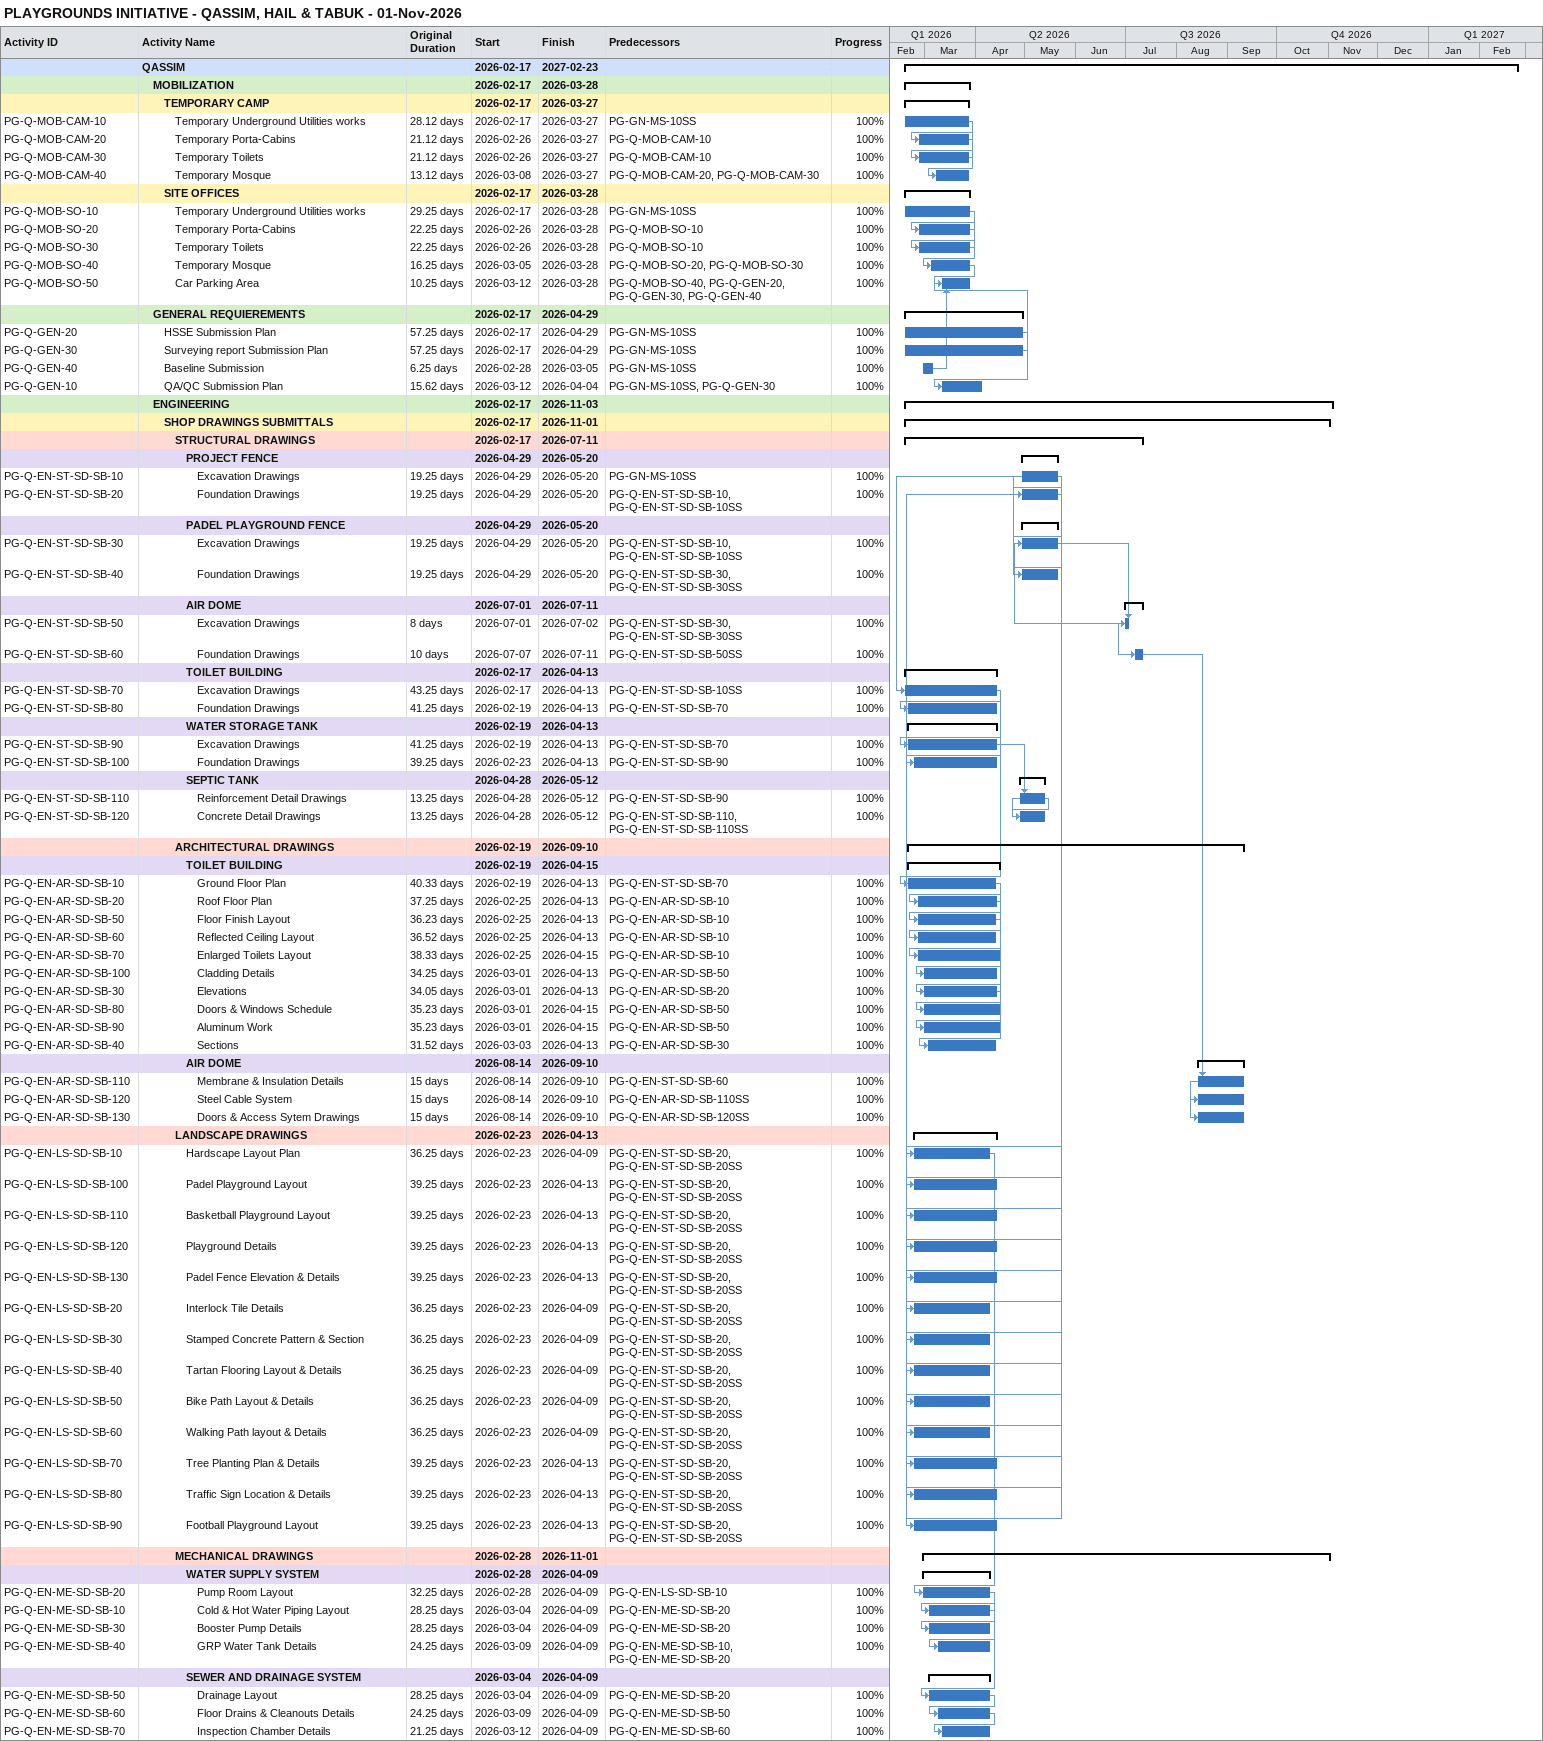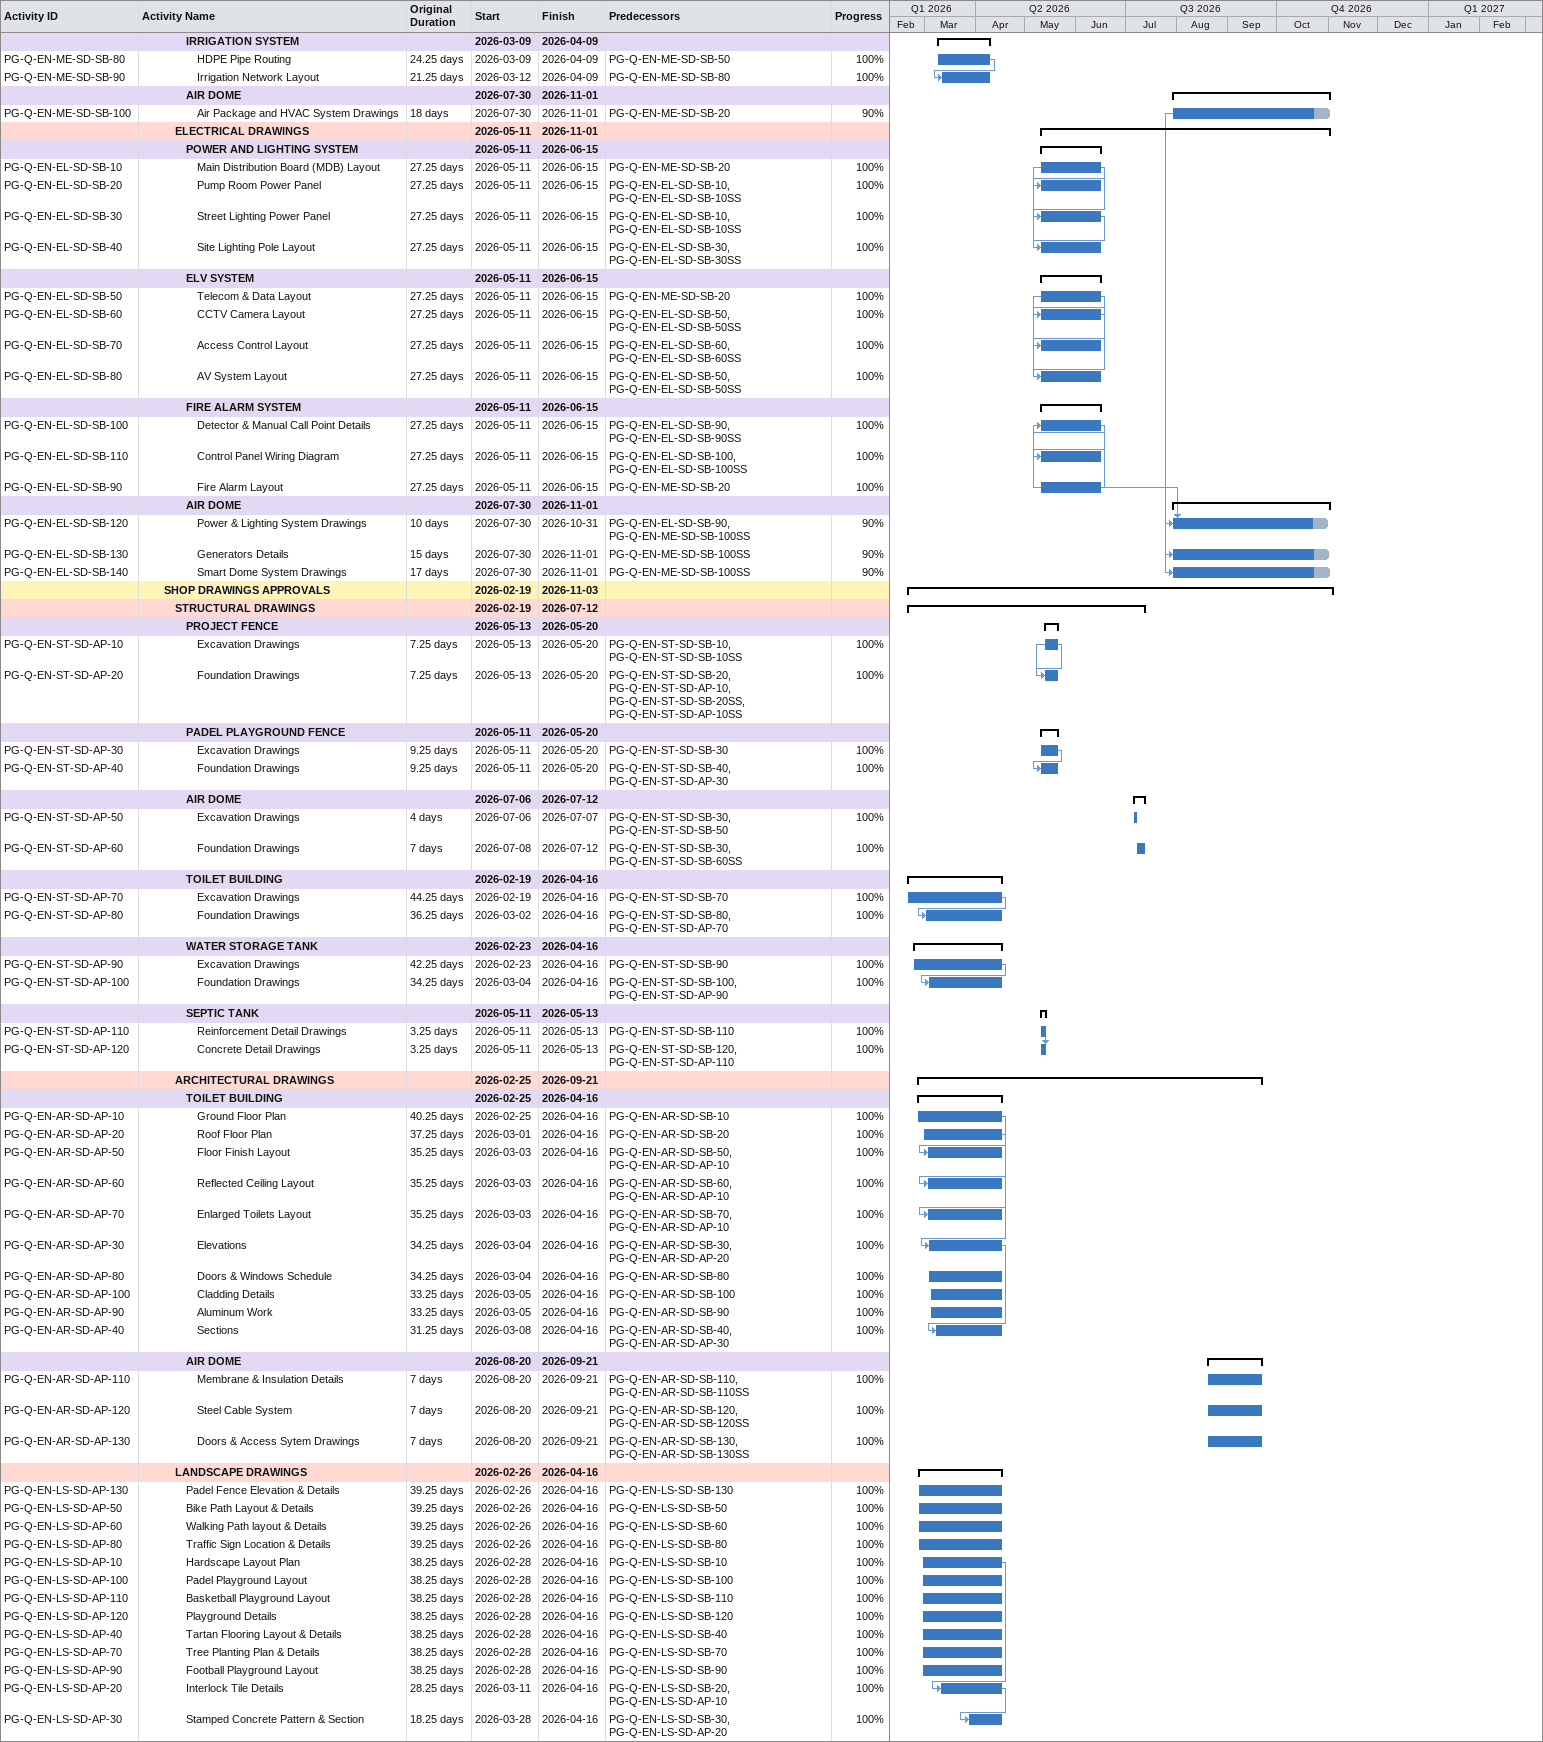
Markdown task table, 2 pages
PLAYGROUNDS INITIATIVE - QASSIM, HAIL & TABUK - 01-Nov-2026

| ID | Level | Task | Original duration | Start | Finish | Predecessors | % complete |
|---|---|---|---|---|---|---|---|
|  | 1 | **QASSIM** |  | 2026-02-17 | 2027-02-23 |  |  |
|  | 2 | **MOBILIZATION** |  | 2026-02-17 | 2026-03-28 |  |  |
|  | 3 | **TEMPORARY CAMP** |  | 2026-02-17 | 2026-03-27 |  |  |
| PG-Q-MOB-CAM-10 | 4 | Temporary Underground Utilities works | 28.12d | 2026-02-17 | 2026-03-27 | PG-GN-MS-10SS | 100 |
| PG-Q-MOB-CAM-20 | 4 | Temporary Porta-Cabins | 21.12d | 2026-02-26 | 2026-03-27 | PG-Q-MOB-CAM-10 | 100 |
| PG-Q-MOB-CAM-30 | 4 | Temporary Toilets | 21.12d | 2026-02-26 | 2026-03-27 | PG-Q-MOB-CAM-10 | 100 |
| PG-Q-MOB-CAM-40 | 4 | Temporary Mosque | 13.12d | 2026-03-08 | 2026-03-27 | PG-Q-MOB-CAM-20, PG-Q-MOB-CAM-30 | 100 |
|  | 3 | **SITE OFFICES** |  | 2026-02-17 | 2026-03-28 |  |  |
| PG-Q-MOB-SO-10 | 4 | Temporary Underground Utilities works | 29.25d | 2026-02-17 | 2026-03-28 | PG-GN-MS-10SS | 100 |
| PG-Q-MOB-SO-20 | 4 | Temporary Porta-Cabins | 22.25d | 2026-02-26 | 2026-03-28 | PG-Q-MOB-SO-10 | 100 |
| PG-Q-MOB-SO-30 | 4 | Temporary Toilets | 22.25d | 2026-02-26 | 2026-03-28 | PG-Q-MOB-SO-10 | 100 |
| PG-Q-MOB-SO-40 | 4 | Temporary Mosque | 16.25d | 2026-03-05 | 2026-03-28 | PG-Q-MOB-SO-20, PG-Q-MOB-SO-30 | 100 |
| PG-Q-MOB-SO-50 | 4 | Car Parking Area | 10.25d | 2026-03-12 | 2026-03-28 | PG-Q-MOB-SO-40, PG-Q-GEN-20, PG-Q-GEN-30, PG-Q-GEN-40 | 100 |
|  | 2 | **GENERAL REQUIEREMENTS** |  | 2026-02-17 | 2026-04-29 |  |  |
| PG-Q-GEN-20 | 3 | HSSE Submission Plan | 57.25d | 2026-02-17 | 2026-04-29 | PG-GN-MS-10SS | 100 |
| PG-Q-GEN-30 | 3 | Surveying report Submission Plan | 57.25d | 2026-02-17 | 2026-04-29 | PG-GN-MS-10SS | 100 |
| PG-Q-GEN-40 | 3 | Baseline Submission | 6.25d | 2026-02-28 | 2026-03-05 | PG-GN-MS-10SS | 100 |
| PG-Q-GEN-10 | 3 | QA/QC Submission Plan | 15.62d | 2026-03-12 | 2026-04-04 | PG-GN-MS-10SS, PG-Q-GEN-30 | 100 |
|  | 2 | **ENGINEERING** |  | 2026-02-17 | 2026-11-03 |  |  |
|  | 3 | **SHOP DRAWINGS SUBMITTALS** |  | 2026-02-17 | 2026-11-01 |  |  |
|  | 4 | **STRUCTURAL DRAWINGS** |  | 2026-02-17 | 2026-07-11 |  |  |
|  | 5 | **PROJECT FENCE** |  | 2026-04-29 | 2026-05-20 |  |  |
| PG-Q-EN-ST-SD-SB-10 | 6 | Excavation Drawings | 19.25d | 2026-04-29 | 2026-05-20 | PG-GN-MS-10SS | 100 |
| PG-Q-EN-ST-SD-SB-20 | 6 | Foundation Drawings | 19.25d | 2026-04-29 | 2026-05-20 | PG-Q-EN-ST-SD-SB-10, PG-Q-EN-ST-SD-SB-10SS | 100 |
|  | 5 | **PADEL PLAYGROUND FENCE** |  | 2026-04-29 | 2026-05-20 |  |  |
| PG-Q-EN-ST-SD-SB-30 | 6 | Excavation Drawings | 19.25d | 2026-04-29 | 2026-05-20 | PG-Q-EN-ST-SD-SB-10, PG-Q-EN-ST-SD-SB-10SS | 100 |
| PG-Q-EN-ST-SD-SB-40 | 6 | Foundation Drawings | 19.25d | 2026-04-29 | 2026-05-20 | PG-Q-EN-ST-SD-SB-30, PG-Q-EN-ST-SD-SB-30SS | 100 |
|  | 5 | **AIR DOME** |  | 2026-07-01 | 2026-07-11 |  |  |
| PG-Q-EN-ST-SD-SB-50 | 6 | Excavation Drawings | 8d | 2026-07-01 | 2026-07-02 | PG-Q-EN-ST-SD-SB-30, PG-Q-EN-ST-SD-SB-30SS | 100 |
| PG-Q-EN-ST-SD-SB-60 | 6 | Foundation Drawings | 10d | 2026-07-07 | 2026-07-11 | PG-Q-EN-ST-SD-SB-50SS | 100 |
|  | 5 | **TOILET BUILDING** |  | 2026-02-17 | 2026-04-13 |  |  |
| PG-Q-EN-ST-SD-SB-70 | 6 | Excavation Drawings | 43.25d | 2026-02-17 | 2026-04-13 | PG-Q-EN-ST-SD-SB-10SS | 100 |
| PG-Q-EN-ST-SD-SB-80 | 6 | Foundation Drawings | 41.25d | 2026-02-19 | 2026-04-13 | PG-Q-EN-ST-SD-SB-70 | 100 |
|  | 5 | **WATER STORAGE TANK** |  | 2026-02-19 | 2026-04-13 |  |  |
| PG-Q-EN-ST-SD-SB-90 | 6 | Excavation Drawings | 41.25d | 2026-02-19 | 2026-04-13 | PG-Q-EN-ST-SD-SB-70 | 100 |
| PG-Q-EN-ST-SD-SB-100 | 6 | Foundation Drawings | 39.25d | 2026-02-23 | 2026-04-13 | PG-Q-EN-ST-SD-SB-90 | 100 |
|  | 5 | **SEPTIC TANK** |  | 2026-04-28 | 2026-05-12 |  |  |
| PG-Q-EN-ST-SD-SB-110 | 6 | Reinforcement Detail Drawings | 13.25d | 2026-04-28 | 2026-05-12 | PG-Q-EN-ST-SD-SB-90 | 100 |
| PG-Q-EN-ST-SD-SB-120 | 6 | Concrete Detail Drawings | 13.25d | 2026-04-28 | 2026-05-12 | PG-Q-EN-ST-SD-SB-110, PG-Q-EN-ST-SD-SB-110SS | 100 |
|  | 4 | **ARCHITECTURAL DRAWINGS** |  | 2026-02-19 | 2026-09-10 |  |  |
|  | 5 | **TOILET BUILDING** |  | 2026-02-19 | 2026-04-15 |  |  |
| PG-Q-EN-AR-SD-SB-10 | 6 | Ground Floor Plan | 40.33d | 2026-02-19 | 2026-04-13 | PG-Q-EN-ST-SD-SB-70 | 100 |
| PG-Q-EN-AR-SD-SB-20 | 6 | Roof Floor Plan | 37.25d | 2026-02-25 | 2026-04-13 | PG-Q-EN-AR-SD-SB-10 | 100 |
| PG-Q-EN-AR-SD-SB-50 | 6 | Floor Finish Layout | 36.23d | 2026-02-25 | 2026-04-13 | PG-Q-EN-AR-SD-SB-10 | 100 |
| PG-Q-EN-AR-SD-SB-60 | 6 | Reflected Ceiling Layout | 36.52d | 2026-02-25 | 2026-04-13 | PG-Q-EN-AR-SD-SB-10 | 100 |
| PG-Q-EN-AR-SD-SB-70 | 6 | Enlarged Toilets Layout | 38.33d | 2026-02-25 | 2026-04-15 | PG-Q-EN-AR-SD-SB-10 | 100 |
| PG-Q-EN-AR-SD-SB-100 | 6 | Cladding Details | 34.25d | 2026-03-01 | 2026-04-13 | PG-Q-EN-AR-SD-SB-50 | 100 |
| PG-Q-EN-AR-SD-SB-30 | 6 | Elevations | 34.05d | 2026-03-01 | 2026-04-13 | PG-Q-EN-AR-SD-SB-20 | 100 |
| PG-Q-EN-AR-SD-SB-80 | 6 | Doors & Windows Schedule | 35.23d | 2026-03-01 | 2026-04-15 | PG-Q-EN-AR-SD-SB-50 | 100 |
| PG-Q-EN-AR-SD-SB-90 | 6 | Aluminum Work | 35.23d | 2026-03-01 | 2026-04-15 | PG-Q-EN-AR-SD-SB-50 | 100 |
| PG-Q-EN-AR-SD-SB-40 | 6 | Sections | 31.52d | 2026-03-03 | 2026-04-13 | PG-Q-EN-AR-SD-SB-30 | 100 |
|  | 5 | **AIR DOME** |  | 2026-08-14 | 2026-09-10 |  |  |
| PG-Q-EN-AR-SD-SB-110 | 6 | Membrane & Insulation Details | 15d | 2026-08-14 | 2026-09-10 | PG-Q-EN-ST-SD-SB-60 | 100 |
| PG-Q-EN-AR-SD-SB-120 | 6 | Steel Cable System | 15d | 2026-08-14 | 2026-09-10 | PG-Q-EN-AR-SD-SB-110SS | 100 |
| PG-Q-EN-AR-SD-SB-130 | 6 | Doors & Access Sytem Drawings | 15d | 2026-08-14 | 2026-09-10 | PG-Q-EN-AR-SD-SB-120SS | 100 |
|  | 4 | **LANDSCAPE DRAWINGS** |  | 2026-02-23 | 2026-04-13 |  |  |
| PG-Q-EN-LS-SD-SB-10 | 5 | Hardscape Layout Plan | 36.25d | 2026-02-23 | 2026-04-09 | PG-Q-EN-ST-SD-SB-20, PG-Q-EN-ST-SD-SB-20SS | 100 |
| PG-Q-EN-LS-SD-SB-100 | 5 | Padel Playground Layout | 39.25d | 2026-02-23 | 2026-04-13 | PG-Q-EN-ST-SD-SB-20, PG-Q-EN-ST-SD-SB-20SS | 100 |
| PG-Q-EN-LS-SD-SB-110 | 5 | Basketball Playground Layout | 39.25d | 2026-02-23 | 2026-04-13 | PG-Q-EN-ST-SD-SB-20, PG-Q-EN-ST-SD-SB-20SS | 100 |
| PG-Q-EN-LS-SD-SB-120 | 5 | Playground Details | 39.25d | 2026-02-23 | 2026-04-13 | PG-Q-EN-ST-SD-SB-20, PG-Q-EN-ST-SD-SB-20SS | 100 |
| PG-Q-EN-LS-SD-SB-130 | 5 | Padel Fence Elevation & Details | 39.25d | 2026-02-23 | 2026-04-13 | PG-Q-EN-ST-SD-SB-20, PG-Q-EN-ST-SD-SB-20SS | 100 |
| PG-Q-EN-LS-SD-SB-20 | 5 | Interlock Tile Details | 36.25d | 2026-02-23 | 2026-04-09 | PG-Q-EN-ST-SD-SB-20, PG-Q-EN-ST-SD-SB-20SS | 100 |
| PG-Q-EN-LS-SD-SB-30 | 5 | Stamped Concrete Pattern & Section | 36.25d | 2026-02-23 | 2026-04-09 | PG-Q-EN-ST-SD-SB-20, PG-Q-EN-ST-SD-SB-20SS | 100 |
| PG-Q-EN-LS-SD-SB-40 | 5 | Tartan Flooring Layout & Details | 36.25d | 2026-02-23 | 2026-04-09 | PG-Q-EN-ST-SD-SB-20, PG-Q-EN-ST-SD-SB-20SS | 100 |
| PG-Q-EN-LS-SD-SB-50 | 5 | Bike Path Layout & Details | 36.25d | 2026-02-23 | 2026-04-09 | PG-Q-EN-ST-SD-SB-20, PG-Q-EN-ST-SD-SB-20SS | 100 |
| PG-Q-EN-LS-SD-SB-60 | 5 | Walking Path layout & Details | 36.25d | 2026-02-23 | 2026-04-09 | PG-Q-EN-ST-SD-SB-20, PG-Q-EN-ST-SD-SB-20SS | 100 |
| PG-Q-EN-LS-SD-SB-70 | 5 | Tree Planting Plan & Details | 39.25d | 2026-02-23 | 2026-04-13 | PG-Q-EN-ST-SD-SB-20, PG-Q-EN-ST-SD-SB-20SS | 100 |
| PG-Q-EN-LS-SD-SB-80 | 5 | Traffic Sign Location & Details | 39.25d | 2026-02-23 | 2026-04-13 | PG-Q-EN-ST-SD-SB-20, PG-Q-EN-ST-SD-SB-20SS | 100 |
| PG-Q-EN-LS-SD-SB-90 | 5 | Football Playground Layout | 39.25d | 2026-02-23 | 2026-04-13 | PG-Q-EN-ST-SD-SB-20, PG-Q-EN-ST-SD-SB-20SS | 100 |
|  | 4 | **MECHANICAL DRAWINGS** |  | 2026-02-28 | 2026-11-01 |  |  |
|  | 5 | **WATER SUPPLY SYSTEM** |  | 2026-02-28 | 2026-04-09 |  |  |
| PG-Q-EN-ME-SD-SB-20 | 6 | Pump Room Layout | 32.25d | 2026-02-28 | 2026-04-09 | PG-Q-EN-LS-SD-SB-10 | 100 |
| PG-Q-EN-ME-SD-SB-10 | 6 | Cold & Hot Water Piping Layout | 28.25d | 2026-03-04 | 2026-04-09 | PG-Q-EN-ME-SD-SB-20 | 100 |
| PG-Q-EN-ME-SD-SB-30 | 6 | Booster Pump Details | 28.25d | 2026-03-04 | 2026-04-09 | PG-Q-EN-ME-SD-SB-20 | 100 |
| PG-Q-EN-ME-SD-SB-40 | 6 | GRP Water Tank Details | 24.25d | 2026-03-09 | 2026-04-09 | PG-Q-EN-ME-SD-SB-10, PG-Q-EN-ME-SD-SB-20 | 100 |
|  | 5 | **SEWER AND DRAINAGE SYSTEM** |  | 2026-03-04 | 2026-04-09 |  |  |
| PG-Q-EN-ME-SD-SB-50 | 6 | Drainage Layout | 28.25d | 2026-03-04 | 2026-04-09 | PG-Q-EN-ME-SD-SB-20 | 100 |
| PG-Q-EN-ME-SD-SB-60 | 6 | Floor Drains & Cleanouts Details | 24.25d | 2026-03-09 | 2026-04-09 | PG-Q-EN-ME-SD-SB-50 | 100 |
| PG-Q-EN-ME-SD-SB-70 | 6 | Inspection Chamber Details | 21.25d | 2026-03-12 | 2026-04-09 | PG-Q-EN-ME-SD-SB-60 | 100 |
|  | 5 | **IRRIGATION SYSTEM** |  | 2026-03-09 | 2026-04-09 |  |  |
| PG-Q-EN-ME-SD-SB-80 | 6 | HDPE Pipe Routing | 24.25d | 2026-03-09 | 2026-04-09 | PG-Q-EN-ME-SD-SB-50 | 100 |
| PG-Q-EN-ME-SD-SB-90 | 6 | Irrigation Network Layout | 21.25d | 2026-03-12 | 2026-04-09 | PG-Q-EN-ME-SD-SB-80 | 100 |
|  | 5 | **AIR DOME** |  | 2026-07-30 | 2026-11-01 |  |  |
| PG-Q-EN-ME-SD-SB-100 | 6 | Air Package and HVAC System Drawings | 18d | 2026-07-30 | 2026-11-01 | PG-Q-EN-ME-SD-SB-20 | 90 |
|  | 4 | **ELECTRICAL DRAWINGS** |  | 2026-05-11 | 2026-11-01 |  |  |
|  | 5 | **POWER AND LIGHTING SYSTEM** |  | 2026-05-11 | 2026-06-15 |  |  |
| PG-Q-EN-EL-SD-SB-10 | 6 | Main Distribution Board (MDB) Layout | 27.25d | 2026-05-11 | 2026-06-15 | PG-Q-EN-ME-SD-SB-20 | 100 |
| PG-Q-EN-EL-SD-SB-20 | 6 | Pump Room Power Panel | 27.25d | 2026-05-11 | 2026-06-15 | PG-Q-EN-EL-SD-SB-10, PG-Q-EN-EL-SD-SB-10SS | 100 |
| PG-Q-EN-EL-SD-SB-30 | 6 | Street Lighting Power Panel | 27.25d | 2026-05-11 | 2026-06-15 | PG-Q-EN-EL-SD-SB-10, PG-Q-EN-EL-SD-SB-10SS | 100 |
| PG-Q-EN-EL-SD-SB-40 | 6 | Site Lighting Pole Layout | 27.25d | 2026-05-11 | 2026-06-15 | PG-Q-EN-EL-SD-SB-30, PG-Q-EN-EL-SD-SB-30SS | 100 |
|  | 5 | **ELV SYSTEM** |  | 2026-05-11 | 2026-06-15 |  |  |
| PG-Q-EN-EL-SD-SB-50 | 6 | Telecom & Data Layout | 27.25d | 2026-05-11 | 2026-06-15 | PG-Q-EN-ME-SD-SB-20 | 100 |
| PG-Q-EN-EL-SD-SB-60 | 6 | CCTV Camera Layout | 27.25d | 2026-05-11 | 2026-06-15 | PG-Q-EN-EL-SD-SB-50, PG-Q-EN-EL-SD-SB-50SS | 100 |
| PG-Q-EN-EL-SD-SB-70 | 6 | Access Control Layout | 27.25d | 2026-05-11 | 2026-06-15 | PG-Q-EN-EL-SD-SB-60, PG-Q-EN-EL-SD-SB-60SS | 100 |
| PG-Q-EN-EL-SD-SB-80 | 6 | AV System Layout | 27.25d | 2026-05-11 | 2026-06-15 | PG-Q-EN-EL-SD-SB-50, PG-Q-EN-EL-SD-SB-50SS | 100 |
|  | 5 | **FIRE ALARM SYSTEM** |  | 2026-05-11 | 2026-06-15 |  |  |
| PG-Q-EN-EL-SD-SB-100 | 6 | Detector & Manual Call Point Details | 27.25d | 2026-05-11 | 2026-06-15 | PG-Q-EN-EL-SD-SB-90, PG-Q-EN-EL-SD-SB-90SS | 100 |
| PG-Q-EN-EL-SD-SB-110 | 6 | Control Panel Wiring Diagram | 27.25d | 2026-05-11 | 2026-06-15 | PG-Q-EN-EL-SD-SB-100, PG-Q-EN-EL-SD-SB-100SS | 100 |
| PG-Q-EN-EL-SD-SB-90 | 6 | Fire Alarm Layout | 27.25d | 2026-05-11 | 2026-06-15 | PG-Q-EN-ME-SD-SB-20 | 100 |
|  | 5 | **AIR DOME** |  | 2026-07-30 | 2026-11-01 |  |  |
| PG-Q-EN-EL-SD-SB-120 | 6 | Power & Lighting System Drawings | 10d | 2026-07-30 | 2026-10-31 | PG-Q-EN-EL-SD-SB-90, PG-Q-EN-ME-SD-SB-100SS | 90 |
| PG-Q-EN-EL-SD-SB-130 | 6 | Generators Details | 15d | 2026-07-30 | 2026-11-01 | PG-Q-EN-ME-SD-SB-100SS | 90 |
| PG-Q-EN-EL-SD-SB-140 | 6 | Smart Dome System Drawings | 17d | 2026-07-30 | 2026-11-01 | PG-Q-EN-ME-SD-SB-100SS | 90 |
|  | 3 | **SHOP DRAWINGS APPROVALS** |  | 2026-02-19 | 2026-11-03 |  |  |
|  | 4 | **STRUCTURAL DRAWINGS** |  | 2026-02-19 | 2026-07-12 |  |  |
|  | 5 | **PROJECT FENCE** |  | 2026-05-13 | 2026-05-20 |  |  |
| PG-Q-EN-ST-SD-AP-10 | 6 | Excavation Drawings | 7.25d | 2026-05-13 | 2026-05-20 | PG-Q-EN-ST-SD-SB-10, PG-Q-EN-ST-SD-SB-10SS | 100 |
| PG-Q-EN-ST-SD-AP-20 | 6 | Foundation Drawings | 7.25d | 2026-05-13 | 2026-05-20 | PG-Q-EN-ST-SD-SB-20, PG-Q-EN-ST-SD-AP-10, PG-Q-EN-ST-SD-SB-20SS, PG-Q-EN-ST-SD-AP-10SS | 100 |
|  | 5 | **PADEL PLAYGROUND FENCE** |  | 2026-05-11 | 2026-05-20 |  |  |
| PG-Q-EN-ST-SD-AP-30 | 6 | Excavation Drawings | 9.25d | 2026-05-11 | 2026-05-20 | PG-Q-EN-ST-SD-SB-30 | 100 |
| PG-Q-EN-ST-SD-AP-40 | 6 | Foundation Drawings | 9.25d | 2026-05-11 | 2026-05-20 | PG-Q-EN-ST-SD-SB-40, PG-Q-EN-ST-SD-AP-30 | 100 |
|  | 5 | **AIR DOME** |  | 2026-07-06 | 2026-07-12 |  |  |
| PG-Q-EN-ST-SD-AP-50 | 6 | Excavation Drawings | 4d | 2026-07-06 | 2026-07-07 | PG-Q-EN-ST-SD-SB-30, PG-Q-EN-ST-SD-SB-50 | 100 |
| PG-Q-EN-ST-SD-AP-60 | 6 | Foundation Drawings | 7d | 2026-07-08 | 2026-07-12 | PG-Q-EN-ST-SD-SB-30, PG-Q-EN-ST-SD-SB-60SS | 100 |
|  | 5 | **TOILET BUILDING** |  | 2026-02-19 | 2026-04-16 |  |  |
| PG-Q-EN-ST-SD-AP-70 | 6 | Excavation Drawings | 44.25d | 2026-02-19 | 2026-04-16 | PG-Q-EN-ST-SD-SB-70 | 100 |
| PG-Q-EN-ST-SD-AP-80 | 6 | Foundation Drawings | 36.25d | 2026-03-02 | 2026-04-16 | PG-Q-EN-ST-SD-SB-80, PG-Q-EN-ST-SD-AP-70 | 100 |
|  | 5 | **WATER STORAGE TANK** |  | 2026-02-23 | 2026-04-16 |  |  |
| PG-Q-EN-ST-SD-AP-90 | 6 | Excavation Drawings | 42.25d | 2026-02-23 | 2026-04-16 | PG-Q-EN-ST-SD-SB-90 | 100 |
| PG-Q-EN-ST-SD-AP-100 | 6 | Foundation Drawings | 34.25d | 2026-03-04 | 2026-04-16 | PG-Q-EN-ST-SD-SB-100, PG-Q-EN-ST-SD-AP-90 | 100 |
|  | 5 | **SEPTIC TANK** |  | 2026-05-11 | 2026-05-13 |  |  |
| PG-Q-EN-ST-SD-AP-110 | 6 | Reinforcement Detail Drawings | 3.25d | 2026-05-11 | 2026-05-13 | PG-Q-EN-ST-SD-SB-110 | 100 |
| PG-Q-EN-ST-SD-AP-120 | 6 | Concrete Detail Drawings | 3.25d | 2026-05-11 | 2026-05-13 | PG-Q-EN-ST-SD-SB-120, PG-Q-EN-ST-SD-AP-110 | 100 |
|  | 4 | **ARCHITECTURAL DRAWINGS** |  | 2026-02-25 | 2026-09-21 |  |  |
|  | 5 | **TOILET BUILDING** |  | 2026-02-25 | 2026-04-16 |  |  |
| PG-Q-EN-AR-SD-AP-10 | 6 | Ground Floor Plan | 40.25d | 2026-02-25 | 2026-04-16 | PG-Q-EN-AR-SD-SB-10 | 100 |
| PG-Q-EN-AR-SD-AP-20 | 6 | Roof Floor Plan | 37.25d | 2026-03-01 | 2026-04-16 | PG-Q-EN-AR-SD-SB-20 | 100 |
| PG-Q-EN-AR-SD-AP-50 | 6 | Floor Finish Layout | 35.25d | 2026-03-03 | 2026-04-16 | PG-Q-EN-AR-SD-SB-50, PG-Q-EN-AR-SD-AP-10 | 100 |
| PG-Q-EN-AR-SD-AP-60 | 6 | Reflected Ceiling Layout | 35.25d | 2026-03-03 | 2026-04-16 | PG-Q-EN-AR-SD-SB-60, PG-Q-EN-AR-SD-AP-10 | 100 |
| PG-Q-EN-AR-SD-AP-70 | 6 | Enlarged Toilets Layout | 35.25d | 2026-03-03 | 2026-04-16 | PG-Q-EN-AR-SD-SB-70, PG-Q-EN-AR-SD-AP-10 | 100 |
| PG-Q-EN-AR-SD-AP-30 | 6 | Elevations | 34.25d | 2026-03-04 | 2026-04-16 | PG-Q-EN-AR-SD-SB-30, PG-Q-EN-AR-SD-AP-20 | 100 |
| PG-Q-EN-AR-SD-AP-80 | 6 | Doors & Windows Schedule | 34.25d | 2026-03-04 | 2026-04-16 | PG-Q-EN-AR-SD-SB-80 | 100 |
| PG-Q-EN-AR-SD-AP-100 | 6 | Cladding Details | 33.25d | 2026-03-05 | 2026-04-16 | PG-Q-EN-AR-SD-SB-100 | 100 |
| PG-Q-EN-AR-SD-AP-90 | 6 | Aluminum Work | 33.25d | 2026-03-05 | 2026-04-16 | PG-Q-EN-AR-SD-SB-90 | 100 |
| PG-Q-EN-AR-SD-AP-40 | 6 | Sections | 31.25d | 2026-03-08 | 2026-04-16 | PG-Q-EN-AR-SD-SB-40, PG-Q-EN-AR-SD-AP-30 | 100 |
|  | 5 | **AIR DOME** |  | 2026-08-20 | 2026-09-21 |  |  |
| PG-Q-EN-AR-SD-AP-110 | 6 | Membrane & Insulation Details | 7d | 2026-08-20 | 2026-09-21 | PG-Q-EN-AR-SD-SB-110, PG-Q-EN-AR-SD-SB-110SS | 100 |
| PG-Q-EN-AR-SD-AP-120 | 6 | Steel Cable System | 7d | 2026-08-20 | 2026-09-21 | PG-Q-EN-AR-SD-SB-120, PG-Q-EN-AR-SD-SB-120SS | 100 |
| PG-Q-EN-AR-SD-AP-130 | 6 | Doors & Access Sytem Drawings | 7d | 2026-08-20 | 2026-09-21 | PG-Q-EN-AR-SD-SB-130, PG-Q-EN-AR-SD-SB-130SS | 100 |
|  | 4 | **LANDSCAPE DRAWINGS** |  | 2026-02-26 | 2026-04-16 |  |  |
| PG-Q-EN-LS-SD-AP-130 | 5 | Padel Fence Elevation & Details | 39.25d | 2026-02-26 | 2026-04-16 | PG-Q-EN-LS-SD-SB-130 | 100 |
| PG-Q-EN-LS-SD-AP-50 | 5 | Bike Path Layout & Details | 39.25d | 2026-02-26 | 2026-04-16 | PG-Q-EN-LS-SD-SB-50 | 100 |
| PG-Q-EN-LS-SD-AP-60 | 5 | Walking Path layout & Details | 39.25d | 2026-02-26 | 2026-04-16 | PG-Q-EN-LS-SD-SB-60 | 100 |
| PG-Q-EN-LS-SD-AP-80 | 5 | Traffic Sign Location & Details | 39.25d | 2026-02-26 | 2026-04-16 | PG-Q-EN-LS-SD-SB-80 | 100 |
| PG-Q-EN-LS-SD-AP-10 | 5 | Hardscape Layout Plan | 38.25d | 2026-02-28 | 2026-04-16 | PG-Q-EN-LS-SD-SB-10 | 100 |
| PG-Q-EN-LS-SD-AP-100 | 5 | Padel Playground Layout | 38.25d | 2026-02-28 | 2026-04-16 | PG-Q-EN-LS-SD-SB-100 | 100 |
| PG-Q-EN-LS-SD-AP-110 | 5 | Basketball Playground Layout | 38.25d | 2026-02-28 | 2026-04-16 | PG-Q-EN-LS-SD-SB-110 | 100 |
| PG-Q-EN-LS-SD-AP-120 | 5 | Playground Details | 38.25d | 2026-02-28 | 2026-04-16 | PG-Q-EN-LS-SD-SB-120 | 100 |
| PG-Q-EN-LS-SD-AP-40 | 5 | Tartan Flooring Layout & Details | 38.25d | 2026-02-28 | 2026-04-16 | PG-Q-EN-LS-SD-SB-40 | 100 |
| PG-Q-EN-LS-SD-AP-70 | 5 | Tree Planting Plan & Details | 38.25d | 2026-02-28 | 2026-04-16 | PG-Q-EN-LS-SD-SB-70 | 100 |
| PG-Q-EN-LS-SD-AP-90 | 5 | Football Playground Layout | 38.25d | 2026-02-28 | 2026-04-16 | PG-Q-EN-LS-SD-SB-90 | 100 |
| PG-Q-EN-LS-SD-AP-20 | 5 | Interlock Tile Details | 28.25d | 2026-03-11 | 2026-04-16 | PG-Q-EN-LS-SD-SB-20, PG-Q-EN-LS-SD-AP-10 | 100 |
| PG-Q-EN-LS-SD-AP-30 | 5 | Stamped Concrete Pattern & Section | 18.25d | 2026-03-28 | 2026-04-16 | PG-Q-EN-LS-SD-SB-30, PG-Q-EN-LS-SD-AP-20 | 100 |
